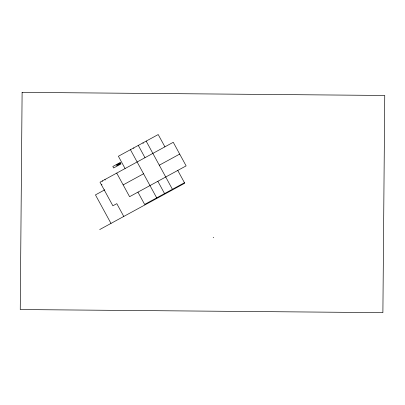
<?xml version="1.0" encoding="UTF-8"?>
<svg xmlns="http://www.w3.org/2000/svg" width="405" height="405" viewBox="0 0 405 405"><rect width="100%" height="100%" fill="white"/><g stroke="black" fill="none" stroke-linecap="round" stroke-linejoin="round"><path stroke-width="0.61" d="M101.463 184.867L101.959 184.604M104.794 189.803L95.453 194.896L110.99 223.408M123.16 184.898L143.557 173.775M159.292 165.205L179.693 154.087M184.462 182.726L144.646 204.429L137.943 192.142M99.686 229.569L184.731 183.222L177.765 170.439M213.222 237.553L213.713 237.284M164.906 146.843L158.208 134.551L118.387 156.254L125.084 168.541M146.165 141.117L172.419 189.292M142.965 142.859L143.233 143.35M138.297 145.4L144.995 157.692M157.854 181.288L164.552 193.58M133.625 147.946L133.893 148.438M130.43 149.688L156.689 197.868M116.726 173.097L129.59 196.693L186.123 165.883L173.264 142.287L100.015 182.204L112.873 205.806L116.807 203.659L123.773 216.442M104.93 179.526L105.199 180.017M102.47 180.868L102.738 181.359M22.108 92.355L20.25 309.542L382.892 312.645L384.75 95.459L22.108 92.355M120.184 162.471L112.813 166.49L113.618 167.969L120.989 163.949L120.184 162.471M119.961 163.235L116.518 165.108L116.787 165.599L120.229 163.726L119.961 163.235"/></g></svg>
